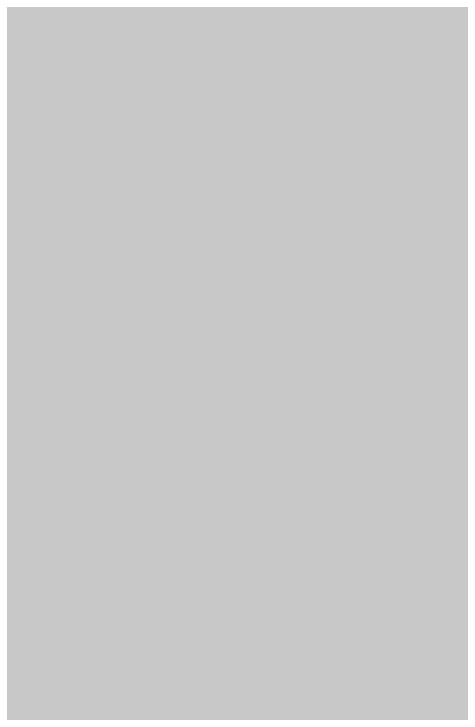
# Model space of a CAD drawing. Header units: inches. Extents: x 0.91 to 3.83, y 2.65 to 3.83.
# Drawn here: x 1.4020035 to 1.4023188, y 3.2705726 to 3.2710657 of the extents above; entities that cross this region are included whole.
import ezdxf

# ---------------------------------------------------------------- set-up
doc = ezdxf.new("R2010")
doc.units = ezdxf.units.IN
doc.header["$MEASUREMENT"] = 0
for name, color, linetype in [('Bottom Solder', 6, 'Continuous'), ('Mechanical 13', 56, 'Continuous'), ('Top Solder', 216, 'Continuous')]:
    doc.layers.add(name, color=color, linetype=linetype)

# ---------------------------------------------------------------- blocks, each defined once
blk = doc.blocks.new('AMPHENOL_12401598E4_2A_70')
at = {"layer": 'Bottom Solder'}
h = blk.add_hatch(color=6, dxfattribs=at)
edge = h.paths.add_edge_path()
edge.add_arc((-0.1625984, -0.06102365), 0.0177165, 180, 360)
edge.add_line((-0.1448819, -0.06102365), (-0.1448819, -0.03740155))
edge.add_arc((-0.1625984, -0.03740155), 0.0177165, 0, 180)
edge.add_line((-0.1803149, -0.03740155), (-0.1803149, -0.06102365))
at = {"layer": 'Top Solder'}
h = blk.add_hatch(color=216, dxfattribs=at)
edge = h.paths.add_edge_path()
edge.add_arc((-0.1625984, -0.06102365), 0.0177165, 180, 360)
edge.add_line((-0.1448819, -0.06102365), (-0.1448819, -0.03740155))
edge.add_arc((-0.1625984, -0.03740155), 0.0177165, 0, 180)
edge.add_line((-0.1803149, -0.03740155), (-0.1803149, -0.06102365))
at = {"layer": 'Mechanical 13'}
blk.add_lwpolyline([(-0.1811024, -0.3775591, 0.005, 0.005, 0), (-0.1811024, 0.0338583, 0.005, 0.005, 0)], format="xyseb", dxfattribs=at)

msp = doc.modelspace()

# ---------------------------------------------------------------- block references
at = {"rotation": 270}
msp.add_blockref('AMPHENOL_12401598E4_2A_70', (1.4287402, 3.090551), dxfattribs=at)

doc.saveas('drawing.dxf')
